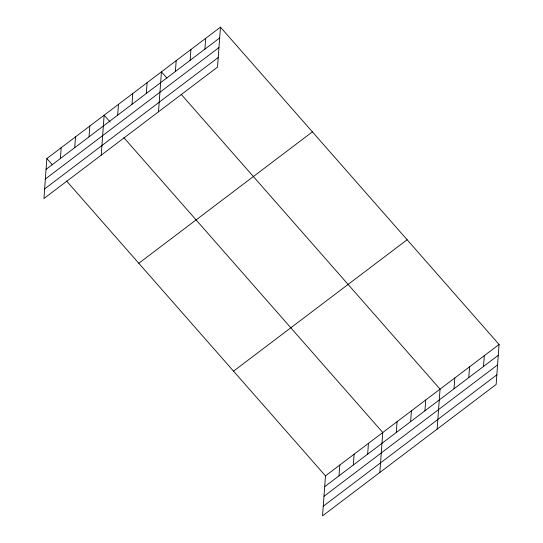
<?xml version="1.0" encoding="UTF-8"?>
<svg xmlns="http://www.w3.org/2000/svg" width="543" height="543" viewBox="0 0 543 543"><rect width="100%" height="100%" fill="white"/><g stroke="black" fill="none" stroke-linecap="round" stroke-linejoin="round"><path stroke-width="0.81" d="M46.854 158.556L43.922 198.534L217.519 67.128L220.458 27.15L46.854 158.556L52.332 164.787M60.388 158.522L61.183 147.716M74.71 147.676L75.504 136.87M89.032 136.836L89.826 126.03M101.208 155.169L104.147 115.191L110.168 122.046M117.675 115.157L118.469 104.351M131.997 104.317L132.791 93.511M146.318 93.471L147.112 82.672M158.495 111.81L161.434 71.825L166.905 78.063M175.396 71.466L176.19 60.66M190.152 60.293L190.946 49.488M204.908 49.128L205.702 38.322M66.558 180.995L325.481 475.872L322.542 515.85L496.146 384.444L499.078 344.466L220.458 27.15M339.008 475.831L339.803 465.025M353.33 464.991L354.124 454.186M367.652 454.152L368.446 443.346M379.829 472.485L382.767 432.506L123.845 137.63M396.295 432.472L397.089 421.667M410.617 421.626L411.411 410.827M424.938 410.786L425.732 399.981M437.122 429.119L440.054 389.141L181.138 94.265M454.016 388.781L454.81 377.976M468.772 377.609L469.566 366.803M483.528 366.437L484.322 355.631M46.067 169.362L219.664 37.956M45.354 178.986L218.958 47.58M44.628 188.91L218.232 57.504M138.804 263.267L312.401 131.861M233.531 371.154L407.135 239.748M325.481 475.872L499.078 344.466M324.687 486.677L498.284 355.271M323.974 496.302L497.578 364.896M323.248 506.225L496.852 374.819"/></g></svg>
